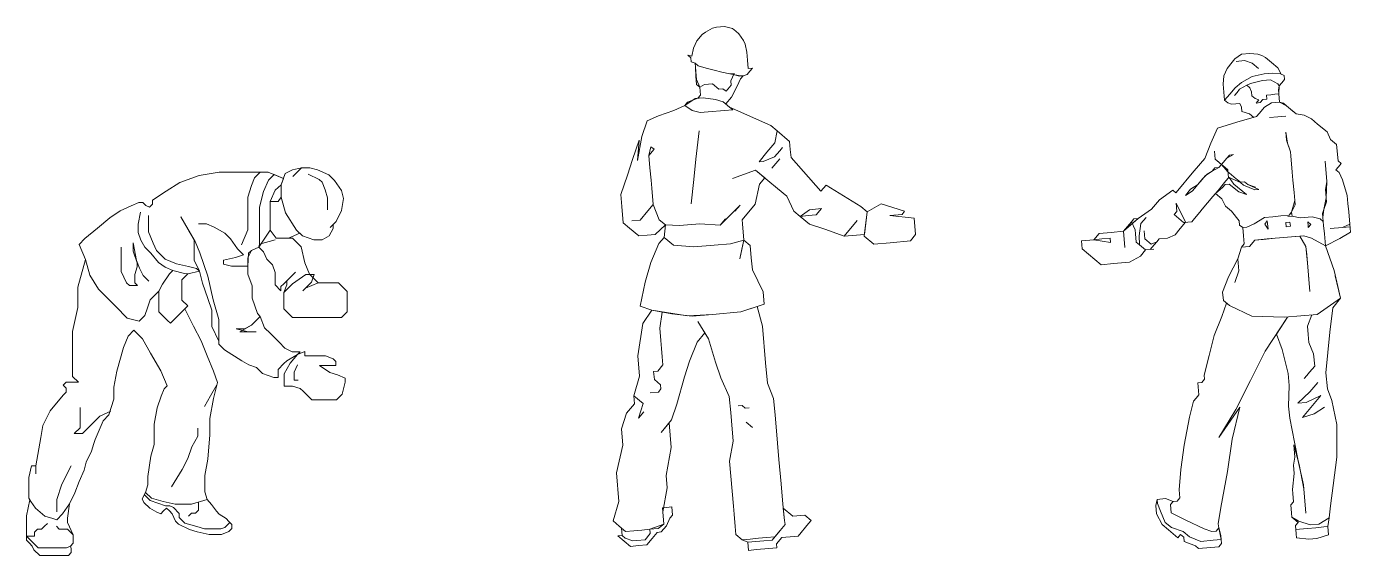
# Model space of a CAD drawing. Header units: millimetres. Extents: x -4334 to 3170, y -6252 to 3630.
# Drawn here: x -1290 to 3154, y -1834 to -58 of the extents above; entities that cross this region are included whole.
import ezdxf

# ---------------------------------------------------------------- set-up
doc = ezdxf.new("R2010")
doc.units = ezdxf.units.MM
doc.linetypes.add('K5LT_THIN', pattern=[0])
doc.layers.get('0').update_dxf_attribs({"color": 250})

# ---------------------------------------------------------------- blocks, each defined once
blk = doc.blocks.new('U0')
at = {"color": 7, "linetype": 'K5LT_THIN', "lineweight": 18}
for p, q in [((-397.1, -539.4), (-367, -532.6)), ((-396.1, -561.7), (-367, -532.6)), ((-367, -532.6), (-339.6, -532.6)), ((-339.6, -532.6), (-313.1, -539.7)), ((-710.8, -558.5), (-775.3, -581.9)), ((-643.1, -547), (-710.8, -558.5)), ((-574.5, -547), (-643.1, -547)), ((-505.9, -547), (-574.5, -547)), ((-525.3, -566.4), (-535.3, -592)), ((-505.9, -547), (-525.3, -566.4)), ((-478.5, -547), (-505.9, -547)), ((-478.3, -574.7), (-495.2, -612.2)), ((-427.9, -568.4), (-478.5, -547)), ((-458.9, -555.3), (-478.3, -574.7)), ((-427.9, -568.4), (-458.9, -555.3)), ((-435.9, -590.1), (-421.7, -551.5)), ((-435.9, -590.1), (-427.9, -568.4)), ((-421.7, -551.5), (-397.1, -539.4)), ((-345, -554.6), (-307.7, -571.9)), ((-313.1, -539.7), (-275.3, -556.1)), ((-307.7, -571.9), (-298, -581.6)), ((-275.3, -556.1), (-255.9, -575.5)), ((-255.9, -575.5), (-232.4, -609.3)), ((-821.6, -611.4), (-867.5, -641.4)), ((-775.3, -581.9), (-821.6, -611.4)), ((-535.3, -592), (-547, -631.5)), ((-495.2, -612.2), (-508.7, -665.4)), ((-472.8, -645.9), (-456.1, -608.3)), ((-456.1, -608.3), (-435.9, -590.1)), ((-435.9, -631.3), (-435.9, -590.1)), ((-298, -581.6), (-287.5, -607)), ((-287.5, -607), (-279.4, -633.2)), ((-232.4, -609.3), (-226.1, -636)), ((-938.4, -660.8), (-976.2, -677)), ((-913.2, -649.8), (-938.4, -660.8)), ((-899.5, -649.8), (-913.2, -649.8)), ((-889.8, -659.5), (-899.5, -649.8)), ((-877.2, -664.9), (-889.8, -659.5)), ((-867.5, -655.1), (-877.2, -664.9)), ((-867.5, -641.4), (-867.5, -655.1)), ((-547, -631.5), (-547, -686.4)), ((-508.7, -665.4), (-508.7, -706.6)), ((-472.8, -700.8), (-472.8, -645.9)), ((-472.8, -700.8), (-472.8, -645.9)), ((-472.8, -645.9), (-445.4, -645.9)), ((-445.4, -645.9), (-435.9, -631.3)), ((-420.6, -684), (-435.9, -631.3)), ((-279.4, -633.2), (-279.4, -646.9)), ((-279.4, -646.9), (-279.4, -674.4)), ((-226.1, -636), (-232.4, -676.7)), ((-1010.1, -700.4), (-1052.5, -735.2)), ((-976.2, -677), (-1010.1, -700.4)), ((-908.1, -682), (-915.5, -722.5)), ((-880.6, -720.2), (-880.6, -692.8)), ((-744.8, -744.5), (-772.3, -697)), ((-772.3, -697), (-727.4, -774.4)), ((-547, -686.4), (-547, -741.2)), ((-508.7, -706.6), (-508.7, -747.8)), ((-472.8, -742), (-472.8, -700.8)), ((-472.8, -742), (-472.8, -700.8)), ((-383.5, -741.7), (-420.6, -684)), ((-232.4, -676.7), (-251.1, -713.4)), ((-1052.5, -735.2), (-1094.4, -770.7)), ((-915.5, -722.5), (-915.5, -749.9)), ((-915.5, -749.9), (-906.2, -775.7)), ((-880.6, -747.6), (-880.6, -720.2)), ((-865.3, -785.8), (-880.6, -747.6)), ((-724.1, -780.1), (-744.8, -744.5)), ((-713.2, -721.3), (-685.7, -721.3)), ((-685.7, -721.3), (-660.4, -731.9)), ((-660.4, -731.9), (-624.5, -752.1)), ((-624.5, -752.1), (-605.1, -771.5)), ((-547, -741.2), (-568.6, -791.7)), ((-510, -799.7), (-472.8, -742)), ((-510, -799.7), (-472.8, -742)), ((-508.7, -747.8), (-508.7, -788.9)), ((-452, -768.7), (-472.8, -742)), ((-373.2, -752), (-410.9, -768.7)), ((-364.1, -761.1), (-383.5, -741.7)), ((-260.8, -736.8), (-274, -760.8)), ((-251.1, -713.4), (-270.5, -732.8)), ((-270.5, -732.8), (-260.8, -723.1)), ((-260.8, -723.1), (-260.8, -736.8)), ((-1094.4, -770.7), (-1113.8, -790.1)), ((-1113.8, -790.1), (-1092.6, -840.8)), ((-972, -799.2), (-972, -840.4)), ((-932.6, -812.5), (-932.6, -785.1)), ((-932.6, -785.1), (-921.4, -844.1)), ((-906.2, -775.7), (-892.6, -799.6)), ((-892.6, -799.6), (-873.2, -819)), ((-853.7, -810.7), (-865.3, -785.8)), ((-727.4, -774.4), (-727.4, -801.9)), ((-708.3, -818.1), (-724.1, -780.1)), ((-605.1, -771.5), (-581.8, -805.4)), ((-535.3, -810.2), (-510, -799.7)), ((-510, -799.7), (-535.3, -810.2)), ((-508.7, -788.9), (-510, -799.7)), ((-495.2, -814.5), (-510, -799.7)), ((-508.7, -788.9), (-455.7, -774.8)), ((-410.9, -768.7), (-452, -768.7)), ((-452, -768.7), (-397.1, -768.7)), ((-397.1, -768.7), (-368, -797.8)), ((-368, -797.8), (-355.9, -851.3)), ((-325.2, -774.6), (-364.1, -761.1)), ((-297.8, -774.6), (-325.2, -774.6)), ((-274, -760.8), (-297.8, -774.6)), ((-1092.6, -840.8), (-1118.3, -933.3)), ((-1092.6, -840.8), (-1077.2, -893.4)), ((-972, -840.4), (-972, -881.5)), ((-918.9, -851.3), (-932.6, -812.5)), ((-921.4, -844.1), (-911.2, -869.5)), ((-873.2, -819), (-847.2, -850.9)), ((-824.6, -839.8), (-853.7, -810.7)), ((-786.4, -855), (-824.6, -839.8)), ((-727.4, -801.9), (-727.4, -843)), ((-727.4, -843), (-709.8, -880.3)), ((-682, -896.1), (-708.3, -818.1)), ((-588.3, -833.8), (-628.5, -842.7)), ((-628.5, -842.7), (-628.5, -856.4)), ((-562.4, -824.8), (-588.3, -833.8)), ((-581.8, -805.4), (-572.1, -815.1)), ((-572.1, -815.1), (-562.4, -824.8)), ((-546.9, -835.1), (-535.3, -810.2)), ((-545, -819.9), (-546.9, -862.5)), ((-546.9, -862.5), (-546.9, -835.1)), ((-535.3, -810.2), (-545, -819.9)), ((-483.6, -839.4), (-495.2, -814.5)), ((-464.2, -858.8), (-483.6, -839.4)), ((-972, -881.5), (-954.4, -918.7)), ((-926.9, -891.3), (-918.9, -865)), ((-918.9, -865), (-918.9, -851.3)), ((-911.2, -869.5), (-898.6, -893.9)), ((-847.2, -850.9), (-824.3, -866)), ((-833.2, -923.3), (-810.5, -888.9)), ((-824.3, -866), (-799.6, -877.9)), ((-810.5, -888.9), (-799.6, -877.9)), ((-799.6, -877.9), (-759.7, -888.1)), ((-746.2, -864.1), (-786.4, -855)), ((-759.7, -888.1), (-749.2, -889.2)), ((-749.2, -889.2), (-709.8, -880.3)), ((-749.2, -889.2), (-709.8, -880.3)), ((-719.5, -870.6), (-746.2, -864.1)), ((-709.8, -880.3), (-719.5, -870.6)), ((-709.8, -880.3), (-699.4, -920.1)), ((-628.5, -856.4), (-601.7, -862.5)), ((-601.7, -862.5), (-574.3, -862.5)), ((-574.3, -862.5), (-546.9, -862.5)), ((-546.9, -862.5), (-546.9, -890)), ((-455.5, -884.8), (-464.2, -858.8)), ((-455.5, -912.3), (-455.5, -884.8)), ((-387.6, -883.2), (-426.4, -922)), ((-397.3, -892.9), (-387.6, -883.2)), ((-355.9, -851.3), (-340.2, -889.4)), ((-1118.3, -933.3), (-1118.3, -1001.9)), ((-1077.2, -893.4), (-1048.8, -940.4)), ((-954.4, -918.7), (-944.6, -928.4)), ((-944.6, -928.4), (-917.2, -928.4)), ((-926.9, -918.7), (-926.9, -891.3)), ((-917.2, -928.4), (-926.9, -918.7)), ((-898.6, -893.9), (-879.2, -913.3)), ((-846.2, -947.4), (-833.2, -923.3)), ((-768.6, -908.6), (-749.2, -889.2)), ((-768.6, -922.3), (-768.6, -908.6)), ((-768.6, -949.8), (-768.6, -922.3)), ((-699.4, -920.1), (-681.8, -972.1)), ((-663.2, -976.3), (-682, -896.1)), ((-546.9, -890), (-533.3, -928.9)), ((-533.3, -928.9), (-533.3, -956.3)), ((-455.5, -926), (-455.5, -912.3)), ((-436.1, -945.4), (-455.5, -926)), ((-426.4, -922), (-436.1, -931.7)), ((-436.1, -931.7), (-436.1, -945.4)), ((-426.6, -951.6), (-397.5, -922.5)), ((-426.6, -951.6), (-416.7, -926)), ((-416.7, -912.3), (-397.3, -892.9)), ((-416.7, -926), (-416.7, -912.3)), ((-397.5, -922.5), (-352.3, -891.4)), ((-334, -917.2), (-353.4, -936.6)), ((-353.4, -936.6), (-311.1, -918.5)), ((-352.3, -891.4), (-324.8, -891.4)), ((-340.2, -889.4), (-311.1, -918.5)), ((-324.8, -891.4), (-334, -917.2)), ((-311.1, -918.5), (-270, -918.5)), ((-270, -918.5), (-242.5, -918.5)), ((-242.5, -918.5), (-213.4, -947.6)), ((-1048.8, -940.4), (-990.6, -998.6)), ((-883.9, -1002.6), (-875.3, -976.5)), ((-875.3, -976.5), (-846.2, -947.4)), ((-846.2, -947.4), (-846.2, -974.9)), ((-846.2, -974.9), (-846.2, -1016)), ((-768.6, -977.2), (-768.6, -949.8)), ((-749.2, -996.6), (-768.6, -977.2)), ((-681.8, -972.1), (-668.7, -1011.1)), ((-644.8, -1042.4), (-663.2, -976.3)), ((-533.3, -956.3), (-533.3, -970)), ((-533.3, -970), (-515.2, -1021.8)), ((-426.6, -979), (-426.6, -951.6)), ((-426.6, -972), (-426.6, -951.6)), ((-353.4, -936.6), (-363.1, -946.3)), ((-213.4, -947.6), (-213.4, -975)), ((-213.4, -975), (-213.4, -1016.2)), ((-1118.3, -1001.9), (-1135.6, -1082.4)), ((-990.6, -998.6), (-951.8, -1037.5)), ((-892.6, -1028.6), (-883.9, -1002.6)), ((-846.2, -1016), (-817.1, -1045.1)), ((-788, -1035.4), (-768.6, -1016)), ((-768.6, -1016), (-758.9, -1006.3)), ((-758.9, -1006.3), (-749.2, -996.6)), ((-729.5, -1064.6), (-758.9, -1006.3)), ((-668.7, -1011.1), (-668.7, -1052.3)), ((-515.2, -1021.8), (-505.5, -1031.5)), ((-426.6, -1006.5), (-426.6, -979)), ((-416.9, -1016.2), (-426.6, -1006.5)), ((-397.5, -1035.6), (-416.9, -1016.2)), ((-213.4, -1016.2), (-232.8, -1035.6)), ((-951.8, -1037.5), (-912, -1048)), ((-912, -1048), (-892.6, -1028.6)), ((-817.1, -1045.1), (-807.4, -1054.8)), ((-807.4, -1054.8), (-788, -1035.4)), ((-704.2, -1113.4), (-729.5, -1064.6)), ((-668.7, -1052.3), (-668.7, -1066)), ((-668.7, -1066), (-644.8, -1114.5)), ((-644.8, -1124.7), (-644.8, -1042.4)), ((-574, -1083.8), (-534.6, -1060.6)), ((-534.6, -1060.6), (-558.9, -1073.3)), ((-534.6, -1060.6), (-505.5, -1031.5)), ((-524.9, -1050.9), (-534.6, -1060.6)), ((-505.5, -1031.5), (-524.9, -1050.9)), ((-505.5, -1031.5), (-491.2, -1070.1)), ((-370, -1035.6), (-397.5, -1035.6)), ((-328.9, -1035.6), (-370, -1035.6)), ((-274, -1035.6), (-328.9, -1035.6)), ((-232.8, -1035.6), (-274, -1035.6)), ((-1135.6, -1082.4), (-1135.6, -1151.1)), ((-964.6, -1135.7), (-949.4, -1097.5)), ((-949.4, -1097.5), (-930, -1078.1)), ((-930, -1078.1), (-900.8, -1107.2)), ((-900.8, -1107.2), (-874.1, -1155.1)), ((-558.9, -1073.3), (-586.4, -1073.3)), ((-586.4, -1073.3), (-546.6, -1083.8)), ((-519.1, -1083.8), (-574, -1083.8)), ((-546.6, -1083.8), (-519.1, -1083.8)), ((-491.2, -1070.1), (-471.7, -1089.5)), ((-471.7, -1089.5), (-442.6, -1118.6)), ((-1135.6, -1151.1), (-1135.6, -1219.7)), ((-986.5, -1215.1), (-964.6, -1135.7)), ((-874.1, -1155.1), (-839.9, -1214.6)), ((-683.6, -1164.3), (-704.2, -1113.4)), ((-625.4, -1144.1), (-644.8, -1124.7)), ((-567.3, -1180.6), (-625.4, -1144.1)), ((-442.6, -1118.6), (-423.2, -1138)), ((-423.2, -1138), (-398.7, -1150.3)), ((-398.7, -1150.3), (-385, -1150.3)), ((-385, -1150.3), (-371.3, -1150.3)), ((-381, -1160), (-355.5, -1149.8)), ((-371.3, -1150.3), (-381, -1160)), ((-355.5, -1149.8), (-355.5, -1163.6)), ((-662.7, -1215), (-683.6, -1164.3)), ((-543.7, -1194.6), (-567.3, -1180.6)), ((-517.8, -1203.6), (-543.7, -1194.6)), ((-426.5, -1190), (-445.9, -1209.4)), ((-416.8, -1180.3), (-426.5, -1190)), ((-425, -1225), (-404.9, -1189.1)), ((-381, -1160), (-416.8, -1180.3)), ((-404.9, -1189.1), (-381, -1160)), ((-381, -1193.8), (-392.3, -1218.8)), ((-355.5, -1163.6), (-328.1, -1163.6)), ((-328.1, -1163.6), (-314.3, -1163.6)), ((-314.3, -1163.6), (-286.9, -1163.6)), ((-292.8, -1197), (-306.5, -1197)), ((-306.5, -1197), (-272.1, -1219.6)), ((-265.4, -1197), (-292.8, -1197)), ((-286.9, -1163.6), (-261.4, -1173.6)), ((-251.7, -1197), (-265.4, -1197)), ((-261.4, -1173.6), (-251.7, -1183.3)), ((-251.7, -1183.3), (-251.7, -1197)), ((-1135.6, -1219.7), (-1135.6, -1233.4)), ((-1135.6, -1233.4), (-1116.2, -1252.8)), ((-997.5, -1268.8), (-986.5, -1215.1)), ((-839.9, -1214.6), (-818.3, -1265)), ((-649.1, -1253.8), (-662.7, -1215)), ((-498.4, -1223), (-517.8, -1203.6)), ((-459.6, -1236.9), (-498.4, -1223)), ((-445.9, -1236.9), (-459.6, -1236.9)), ((-445.9, -1209.4), (-445.9, -1223.1)), ((-445.9, -1223.1), (-445.9, -1236.9)), ((-425, -1252.4), (-425, -1225)), ((-392.3, -1218.8), (-392.3, -1232.5)), ((-392.3, -1232.5), (-392.3, -1246.3)), ((-272.1, -1219.6), (-245.8, -1227.3)), ((-245.8, -1227.3), (-220.9, -1238.9)), ((-220.9, -1238.9), (-220.9, -1252.6)), ((-1157.3, -1252.8), (-1167, -1262.5)), ((-1167, -1262.5), (-1157.3, -1272.2)), ((-1157.3, -1285.9), (-1167, -1295.6)), ((-1143.6, -1252.8), (-1157.3, -1252.8)), ((-1157.3, -1272.2), (-1157.3, -1285.9)), ((-1116.2, -1252.8), (-1143.6, -1252.8)), ((-997.5, -1310), (-997.5, -1268.8)), ((-828, -1274.7), (-838.7, -1300)), ((-818.3, -1265), (-828, -1274.7)), ((-672.1, -1298.6), (-651.1, -1261.9)), ((-662.6, -1307), (-649.1, -1253.8)), ((-425, -1266.2), (-425, -1252.4)), ((-397.6, -1266.2), (-425, -1266.2)), ((-371.1, -1273.2), (-397.6, -1266.2)), ((-392.3, -1246.3), (-378.6, -1246.3)), ((-361.4, -1283), (-371.1, -1273.2)), ((-332.3, -1312.1), (-361.4, -1283)), ((-220.9, -1252.6), (-230.5, -1292.7)), ((-1167, -1295.6), (-1210.4, -1348.7)), ((-1013.6, -1362.5), (-997.5, -1310)), ((-838.7, -1300), (-851.9, -1338.9)), ((-693, -1334.1), (-672.1, -1298.6)), ((-674.8, -1374.6), (-662.6, -1307)), ((-318.6, -1312.1), (-332.3, -1312.1)), ((-277.4, -1312.1), (-318.6, -1312.1)), ((-249.9, -1312.1), (-277.4, -1312.1)), ((-240.2, -1302.4), (-249.9, -1312.1)), ((-230.5, -1292.7), (-240.2, -1302.4)), ((-1210.4, -1348.7), (-1235, -1397.8)), ((-1110.4, -1378.1), (-1110.4, -1337)), ((-1044.2, -1366.8), (-1073.3, -1395.9)), ((-1006.8, -1349.4), (-1044.2, -1366.8)), ((-1033, -1381.9), (-1013.6, -1362.5)), ((-851.9, -1338.9), (-861.5, -1393)), ((-674.8, -1429.4), (-674.8, -1374.6)), ((-1235, -1397.8), (-1242.7, -1438.3)), ((-1129.8, -1425), (-1110.4, -1405.6)), ((-1110.4, -1405.6), (-1110.4, -1378.1)), ((-1073.3, -1395.9), (-1102.4, -1425)), ((-1059.3, -1445.3), (-1033, -1381.9)), ((-861.5, -1393), (-861.5, -1461.6)), ((-714.8, -1434.2), (-714.8, -1406.8)), ((-1242.7, -1438.3), (-1259.4, -1532.8)), ((-1102.4, -1425), (-1129.8, -1425)), ((-1072.2, -1484.3), (-1064.4, -1458)), ((-1064.4, -1458), (-1059.3, -1445.3)), ((-861.5, -1461.6), (-872.7, -1501.2)), ((-735.7, -1469.6), (-714.8, -1434.2)), ((-681.8, -1511.5), (-674.8, -1429.4)), ((-1090, -1521.4), (-1072.2, -1484.3)), ((-872.7, -1501.2), (-882.5, -1569.1)), ((-767.3, -1545.4), (-748.7, -1508.7)), ((-748.7, -1508.7), (-735.7, -1469.6)), ((-1273.1, -1532.8), (-1282.7, -1572.9)), ((-1259.4, -1532.8), (-1273.1, -1532.8)), ((-1259.4, -1532.8), (-1259.4, -1560.3)), ((-1259.4, -1560.3), (-1259.4, -1532.8)), ((-1140, -1533.7), (-1172, -1594.4)), ((-1113, -1585.7), (-1096.4, -1548.1)), ((-1096.4, -1548.1), (-1090, -1521.4)), ((-803, -1604), (-767.3, -1545.4)), ((-691.6, -1565.5), (-681.8, -1511.5)), ((-1282.7, -1572.9), (-1282.7, -1600.3)), ((-1172, -1594.4), (-1187.9, -1646.9)), ((-1127.8, -1624.2), (-1113, -1585.7)), ((-882.5, -1596.6), (-890.4, -1622.8)), ((-882.5, -1569.1), (-882.5, -1596.6)), ((-691.6, -1606.6), (-691.6, -1565.5)), ((-1282.7, -1600.3), (-1282.7, -1641.5)), ((-1282.7, -1641.5), (-1275.9, -1653.4)), ((-1145.6, -1661.3), (-1127.8, -1624.2)), ((-902.3, -1644.3), (-890.4, -1622.8)), ((-890.4, -1622.8), (-902.3, -1644.3)), ((-902.3, -1644.3), (-895.9, -1656.5)), ((-894.5, -1630.2), (-875.1, -1649.6)), ((-890.4, -1622.8), (-871, -1642.2)), ((-871, -1642.2), (-831.3, -1653.1)), ((-691.6, -1620.4), (-691.6, -1606.6)), ((-683.4, -1646.5), (-691.6, -1620.4)), ((-1279.5, -1647), (-1290.3, -1700.8)), ((-1275.9, -1653.4), (-1260.3, -1676)), ((-1260.3, -1676), (-1228.3, -1701.8)), ((-1187.9, -1646.9), (-1187.9, -1674.3)), ((-1187.9, -1674.3), (-1187.9, -1688.1)), ((-1169.6, -1694.7), (-1145.6, -1661.3)), ((-1153.1, -1709.5), (-1145.6, -1661.3)), ((-895.9, -1656.5), (-876.5, -1675.9)), ((-876.5, -1675.9), (-852.5, -1689.2)), ((-875.1, -1649.6), (-849.2, -1658.8)), ((-849.2, -1658.8), (-823.2, -1667.4)), ((-839.8, -1694.4), (-830.1, -1684.7)), ((-831.3, -1653.1), (-791, -1661.6)), ((-830.1, -1684.7), (-820.4, -1675)), ((-823.2, -1667.4), (-809.4, -1667.4)), ((-820.4, -1675), (-810.7, -1684.7)), ((-810.7, -1684.7), (-801, -1694.4)), ((-809.4, -1667.4), (-797.1, -1673.4)), ((-797.1, -1673.4), (-777.7, -1692.8)), ((-791, -1661.6), (-736.2, -1661.6)), ((-736.2, -1661.6), (-683.4, -1646.5)), ((-713.4, -1682.6), (-723.1, -1692.3)), ((-713.4, -1655.1), (-713.4, -1668.8)), ((-713.4, -1668.8), (-713.4, -1682.6)), ((-668.9, -1663.1), (-683.4, -1646.5)), ((-652.8, -1685.4), (-668.9, -1663.1)), ((-643.1, -1695.1), (-652.8, -1685.4)), ((-1290.3, -1700.8), (-1290.3, -1742)), ((-1229.8, -1736.3), (-1220.1, -1726.6)), ((-1228.3, -1701.8), (-1202.2, -1710.5)), ((-1202.2, -1710.5), (-1189, -1714.1)), ((-1189, -1714.1), (-1169.6, -1694.7)), ((-1153.1, -1723.2), (-1153.1, -1709.5)), ((-1133.2, -1765.5), (-1153.1, -1723.2)), ((-852.5, -1689.2), (-839.8, -1694.4)), ((-801, -1694.4), (-790.2, -1719.6)), ((-790.2, -1719.6), (-780.5, -1729.3)), ((-780.5, -1729.3), (-743.5, -1747.4)), ((-777.7, -1692.8), (-777.7, -1706.5)), ((-777.7, -1706.5), (-758.3, -1725.9)), ((-758.3, -1725.9), (-718.6, -1736.9)), ((-736.8, -1692.3), (-746.5, -1702)), ((-723.1, -1692.3), (-736.8, -1692.3)), ((-620.4, -1710.5), (-643.1, -1695.1)), ((-624.4, -1740.3), (-614.7, -1730.6)), ((-610.7, -1720.2), (-620.4, -1710.5)), ((-614.7, -1730.6), (-607.5, -1723.4)), ((-601, -1729.9), (-610.7, -1720.2)), ((-601, -1743.7), (-601, -1729.9)), ((-1290.3, -1742), (-1290.3, -1769.5)), ((-1290.3, -1769.5), (-1270.9, -1788.9)), ((-1290.3, -1769.5), (-1290.3, -1783.2)), ((-1290.3, -1769.5), (-1276.6, -1769.5)), ((-1276.6, -1769.5), (-1262.9, -1769.5)), ((-1262.9, -1755.7), (-1253.2, -1746)), ((-1262.9, -1769.5), (-1262.9, -1755.7)), ((-1253.2, -1746), (-1239.5, -1746)), ((-1239.5, -1746), (-1229.8, -1736.3)), ((-1180.1, -1746.1), (-1189.8, -1736.4)), ((-1152.6, -1746.1), (-1180.1, -1746.1)), ((-1142.9, -1755.8), (-1152.6, -1746.1)), ((-1133.2, -1765.5), (-1142.9, -1755.8)), ((-1133.2, -1793), (-1133.2, -1765.5)), ((-743.5, -1747.4), (-717.1, -1754.8)), ((-718.6, -1736.9), (-692.3, -1744.7)), ((-717.1, -1754.8), (-677, -1764.3)), ((-692.3, -1744.7), (-664.9, -1744.7)), ((-677, -1764.3), (-635.9, -1764.3)), ((-664.9, -1744.7), (-651.2, -1744.7)), ((-651.2, -1744.7), (-637.4, -1744.7)), ((-637.4, -1744.7), (-624.4, -1740.3)), ((-635.9, -1764.3), (-610.7, -1753.4)), ((-610.7, -1753.4), (-601, -1743.7)), ((-1290.3, -1783.2), (-1280.6, -1792.9)), ((-1280.6, -1792.9), (-1270.9, -1802.6)), ((-1270.9, -1788.9), (-1251.5, -1808.3)), ((-1270.9, -1802.6), (-1265.1, -1815)), ((-1265.1, -1815), (-1245.7, -1834.4)), ((-1251.5, -1808.3), (-1224.1, -1808.3)), ((-1224.1, -1808.3), (-1182.9, -1808.3)), ((-1182.9, -1808.3), (-1155.5, -1808.3)), ((-1155.5, -1808.3), (-1142.9, -1802.7)), ((-1142.9, -1802.7), (-1133.2, -1793)), ((-1140, -1811), (-1142.9, -1802.7)), ((-1140, -1824.7), (-1140, -1811)), ((-1245.7, -1834.4), (-1218.3, -1834.4)), ((-1218.3, -1834.4), (-1177.1, -1834.4)), ((-1177.1, -1834.4), (-1149.7, -1834.4)), ((-1149.7, -1834.4), (-1140, -1824.7))]:
    blk.add_line(p, q, dxfattribs=at)
blk = doc.blocks.new('U7')
at = {"color": 7, "linetype": 'K5LT_THIN', "lineweight": 18}
for p, q in [((959.7, -106.3), (977.3, -85.3)), ((977.3, -85.3), (988.8, -77.9)), ((988.8, -77.9), (1012.6, -64.1)), ((1012.6, -64.1), (1025.9, -60.8)), ((1025.9, -60.8), (1053.2, -58.4)), ((1053.2, -58.4), (1079.9, -65)), ((1079.9, -65), (1090.4, -73.8)), ((1090.4, -73.8), (1100.9, -82.6)), ((1100.9, -82.6), (1116.7, -105.1)), ((942.8, -158.2), (948.5, -131.4)), ((948.5, -131.4), (959.7, -106.3)), ((1116.7, -105.1), (1121.7, -117.8)), ((1121.7, -117.8), (1127.9, -144.6)), ((940.1, -163.2), (929.6, -154.4)), ((929.6, -154.4), (942.8, -158.2)), ((941.3, -176.9), (940.1, -163.2)), ((954.2, -181.7), (941.3, -176.9)), ((1127.9, -144.6), (1130.3, -171.9)), ((1130.3, -171.9), (1132.7, -199.3)), ((955.4, -195.4), (954.2, -181.7)), ((954.2, -181.7), (964.7, -190.5)), ((955.4, -195.4), (954.2, -181.7)), ((956.6, -209), (955.4, -195.4)), ((956.7, -225.5), (955.4, -195.4)), ((959, -236.4), (956.6, -209)), ((964.7, -190.5), (991.1, -198.1)), ((991.1, -198.1), (1017.6, -205.1)), ((1017.6, -205.1), (1044.2, -211.8)), ((1044.2, -211.8), (1071.1, -217.2)), ((1071.1, -217.2), (1084.8, -216)), ((1083.4, -219.2), (1071.1, -217.2)), ((1071.1, -217.2), (1105.7, -224.5)), ((1084.8, -216), (1074.3, -241.3)), ((1102.2, -224.8), (1083.4, -219.2)), ((1128.8, -219.1), (1115.8, -223.6)), ((1137.6, -208.6), (1128.8, -219.1)), ((1132.7, -199.3), (1146.4, -198)), ((1146.4, -198), (1137.6, -208.6)), ((959.1, -252.9), (956.7, -225.5)), ((969.6, -261.7), (959, -236.4)), ((969.6, -261.7), (959.1, -252.9)), ((985.3, -253.2), (969.6, -261.7)), ((972.1, -289), (969.6, -261.7)), ((1012.6, -250.8), (985.3, -253.2)), ((1033.7, -268.4), (1012.6, -250.8)), ((1075.5, -255), (1057.9, -276)), ((1074.3, -241.3), (1075.5, -255)), ((1095, -258.8), (1076.2, -295.4)), ((1107, -234.1), (1095, -258.8)), ((1115.8, -223.6), (1102.2, -224.8)), ((1105.7, -224.5), (1115.8, -223.6)), ((1115.8, -223.6), (1107, -234.1)), ((920.1, -323.4), (954.2, -300.3)), ((928.9, -312.8), (963.2, -299.5)), ((954.2, -300.3), (981.6, -297.9)), ((963.2, -299.5), (972.1, -289)), ((981.6, -297.9), (1022.3, -303.5)), ((1022.3, -303.5), (1048.6, -311.5)), ((1047.4, -267.2), (1033.7, -268.4)), ((1057.9, -276), (1047.4, -267.2)), ((1076.2, -295.4), (1056.9, -318.4)), ((831, -358.9), (882.6, -340.4)), ((882.6, -340.4), (920.1, -323.4)), ((920.1, -323.4), (928.9, -312.8)), ((944.2, -340.8), (920.1, -323.4)), ((970.8, -347.6), (944.2, -340.8)), ((998.2, -345.1), (970.8, -347.6)), ((1052.8, -340.3), (998.2, -345.1)), ((1048.6, -311.5), (1069.6, -329.1)), ((1080.2, -337.9), (1052.8, -340.3)), ((1069.6, -329.1), (1208, -391.2)), ((1069.6, -329.1), (1080.2, -337.9)), ((775.5, -427.6), (793.4, -375.7)), ((793.4, -375.7), (831, -358.9)), ((1208, -391.2), (1229.1, -408.8)), ((744.1, -505.1), (766.5, -440.3)), ((761.2, -508.7), (775.5, -427.6)), ((766.5, -440.3), (761.2, -508.7)), ((967.7, -408.2), (956.7, -503.6)), ((1229.1, -408.8), (1221.5, -449.3)), ((1229.1, -408.8), (1271.2, -444.1)), ((1271.2, -444.1), (1273.6, -471.4)), ((806, -462), (798.9, -491.9)), ((798.9, -491.9), (816.5, -470.8)), ((816.5, -470.8), (806, -462)), ((1195.1, -480.9), (1168.7, -512.4)), ((1221.5, -449.3), (1195.1, -480.9)), ((1220.8, -496.5), (1238.4, -475.5)), ((1238.4, -475.5), (1247.2, -465)), ((1273.6, -471.4), (1276, -498.7)), ((727.7, -557.5), (744.1, -505.1)), ((802.5, -532.9), (798.9, -491.9)), ((806.2, -573.9), (802.5, -532.9)), ((956.7, -503.6), (949.5, -571.9)), ((1168.7, -512.4), (1182.3, -511.2)), ((1182.3, -511.2), (1220.8, -496.5)), ((1211.6, -533.9), (1238, -502.3)), ((1276, -498.7), (1376, -611.8)), ((704.3, -622), (727.7, -557.5)), ((808.6, -601.2), (806.2, -573.9)), ((949.5, -571.9), (941, -653.7)), ((1156.5, -540.5), (1079.3, -569)), ((1079.3, -569), (1156.5, -540.5)), ((1198.6, -575.7), (1156.5, -540.5)), ((1156.5, -540.5), (1188.1, -566.9)), ((1188.1, -566.9), (1170.5, -588)), ((1230.2, -602.2), (1198.6, -575.7)), ((706.7, -649.4), (704.3, -622)), ((813.4, -655.9), (808.6, -601.2)), ((808.6, -601.2), (813.4, -655.9)), ((1170.5, -588), (1155.9, -655)), ((1261.7, -628.6), (1230.2, -602.2)), ((1376, -611.8), (1393.6, -590.8)), ((1393.6, -590.8), (1510.2, -663.1)), ((707.9, -663), (706.7, -649.4)), ((712.8, -717.7), (707.9, -663)), ((813.4, -655.9), (795.8, -676.9)), ((833.4, -707), (813.4, -655.9)), ((1105.6, -657.9), (1038, -725.4)), ((1088, -678.9), (1105.6, -657.9)), ((1155.9, -655), (1111.9, -707.6)), ((1285.2, -678.2), (1261.7, -628.6)), ((1510.2, -663.1), (1531.2, -680.7)), ((1531.2, -680.7), (1579.1, -653.7)), ((1579.1, -653.7), (1657.5, -678.6)), ((769.4, -708.5), (742, -710.9)), ((795.8, -676.9), (769.4, -708.5)), ((854.5, -724.6), (833.4, -707)), ((1038, -725.4), (1055.6, -704.4)), ((1111.9, -707.6), (1113.1, -721.3)), ((1306.3, -695.8), (1285.2, -678.2)), ((1337.6, -673.6), (1306.3, -695.8)), ((1306.3, -695.8), (1333.6, -693.4)), ((1337.8, -722.2), (1306.3, -695.8)), ((1333.6, -693.4), (1361, -691)), ((1378.6, -669.9), (1337.6, -673.6)), ((1361, -691), (1378.6, -669.9)), ((1454.4, -762.8), (1498.5, -710.2)), ((1498.5, -710.2), (1454.4, -762.8)), ((1522.1, -762.6), (1531.2, -680.7)), ((1531.2, -680.7), (1522.8, -756.8)), ((1648.7, -689.2), (1607.7, -692.8)), ((1607.7, -692.8), (1689.5, -702.4)), ((1657.5, -678.6), (1648.7, -689.2)), ((1689.5, -702.4), (1694.3, -757.1)), ((733.8, -735.3), (712.8, -717.7)), ((765.4, -761.7), (733.8, -735.3)), ((854.5, -724.6), (820, -756.9)), ((850.1, -766.3), (854.5, -724.6)), ((901.2, -727), (854.5, -724.6)), ((969.5, -721), (901.2, -727)), ((969.5, -721), (1038, -725.4)), ((1038, -725.4), (969.5, -721)), ((1113.1, -721.3), (1117.9, -776)), ((1390.1, -738.9), (1337.8, -722.2)), ((1454.4, -762.8), (1390.1, -738.9)), ((792.7, -759.3), (765.4, -761.7)), ((820, -756.9), (792.7, -759.3)), ((805.7, -850.5), (832.5, -787.4)), ((832.5, -787.4), (850.1, -766.3)), ((850.1, -766.3), (881.6, -792.8)), ((881.6, -792.8), (850.1, -766.3)), ((881.6, -792.8), (950, -798.5)), ((950, -798.5), (881.6, -792.8)), ((950, -798.5), (1018.3, -792.4)), ((1018.3, -792.4), (950, -798.5)), ((1018.3, -792.4), (1073, -787.6)), ((1073, -787.6), (1117.9, -776)), ((1103.9, -838), (1117.9, -776)), ((1117.9, -776), (1111.2, -805.8)), ((1111.2, -805.8), (1117.9, -776)), ((1117.9, -776), (1139, -793.6)), ((1139, -793.6), (1142.6, -834.6)), ((1495.4, -759.2), (1454.4, -762.8)), ((1522.8, -756.8), (1495.4, -759.2)), ((1553.7, -789), (1522.1, -762.6)), ((1608.4, -784.2), (1553.7, -789)), ((1676.7, -778.1), (1608.4, -784.2)), ((1694.3, -757.1), (1676.7, -778.1)), ((1111.2, -805.8), (1103.9, -838)), ((1142.6, -834.6), (1146.2, -875.6)), ((786.5, -916.4), (805.7, -850.5)), ((1146.2, -875.6), (1182.5, -949.5)), ((769.7, -997), (786.5, -916.4)), ((1182.5, -949.5), (1186.2, -990.5)), ((808.5, -1010.7), (769.7, -997)), ((769.7, -997), (808.5, -1010.7)), ((808.5, -1010.7), (769.7, -997)), ((778.5, -1055.4), (808.5, -1010.7)), ((876, -1023.1), (808.5, -1010.7)), ((808.5, -1010.7), (928.2, -1029.3)), ((843.8, -1017.2), (835.3, -1071.4)), ((1108.1, -1016.7), (1012.4, -1025.1)), ((1012.4, -1025.1), (1108.1, -1016.7)), ((1186.2, -990.5), (1108.1, -1016.7)), ((1108.1, -1016.7), (1162.9, -998.3)), ((1162.9, -998.3), (1179.9, -1064.8)), ((761.6, -1163.9), (778.5, -1055.4)), ((944.1, -1031.2), (876, -1023.1)), ((928.2, -1029.3), (1012.4, -1025.1)), ((1012.4, -1025.1), (944.1, -1031.2)), ((999.6, -1106.7), (963, -1048.6)), ((963, -1048.6), (986.9, -1086.5)), ((1179.9, -1064.8), (1190.8, -1187.8)), ((835.3, -1071.4), (838.9, -1112.4)), ((986.9, -1086.5), (960.5, -1118.1)), ((1022.9, -1185.6), (999.6, -1106.7)), ((838.9, -1112.4), (841.3, -1139.8)), ((841.3, -1139.8), (843.8, -1167.1)), ((960.5, -1118.1), (935.4, -1181.9)), ((767.6, -1232.2), (761.6, -1163.9)), ((846.2, -1194.4), (828.6, -1215.5)), ((843.8, -1167.1), (846.2, -1194.4)), ((935.4, -1181.9), (918.4, -1234.1)), ((1040.9, -1237.5), (1022.9, -1185.6)), ((1190.8, -1187.8), (1196.8, -1256.1)), ((748.1, -1298), (767.6, -1232.2)), ((828.6, -1215.5), (814.9, -1216.7)), ((814.9, -1216.7), (817.3, -1244)), ((817.3, -1244), (838.3, -1261.6)), ((918.4, -1234.1), (892.4, -1326.6)), ((1068.8, -1300.2), (1040.9, -1237.5)), ((830.7, -1285.8), (803.4, -1288.2)), ((839.6, -1275.3), (830.7, -1285.8)), ((838.3, -1261.6), (839.6, -1275.3)), ((1196.8, -1256.1), (1217.6, -1306.9)), ((724.1, -1356.9), (750.6, -1325.3)), ((750.6, -1325.3), (748.1, -1298)), ((748.1, -1298), (779.7, -1324.4)), ((779.7, -1324.4), (748.1, -1298)), ((764.5, -1372.8), (779.7, -1324.4)), ((892.4, -1326.6), (875.4, -1378.8)), ((1073.6, -1354.8), (1068.8, -1300.2)), ((1098.2, -1331.7), (1111.8, -1330.5)), ((1111.8, -1330.5), (1122.3, -1339.3)), ((1217.6, -1306.9), (1222.4, -1361.6)), ((706.5, -1408.9), (724.1, -1356.9)), ((782.1, -1351.7), (764.5, -1372.8)), ((1076.1, -1382.2), (1073.6, -1354.8)), ((1122.3, -1339.3), (1136, -1338.1)), ((1222.4, -1361.6), (1230.9, -1457.3)), ((711.4, -1463.5), (706.5, -1408.9)), ((875.4, -1378.8), (840.2, -1420.9)), ((840.2, -1420.9), (866.6, -1389.3)), ((866.6, -1389.3), (870.3, -1430.3)), ((1082.1, -1450.5), (1076.1, -1382.2)), ((1125.4, -1387.2), (1146.5, -1404.8)), ((690, -1557.2), (711.4, -1463.5)), ((870.3, -1430.3), (873.9, -1471.3)), ((1069.3, -1517.9), (1082.1, -1450.5)), ((1230.9, -1457.3), (1235.7, -1511.9)), ((873.9, -1471.3), (856.9, -1565.8)), ((1082.6, -1668.2), (1069.3, -1517.9)), ((1235.7, -1511.9), (1243, -1593.9)), ((698.5, -1652.8), (690, -1557.2)), ((856.9, -1565.8), (860.5, -1606.8)), ((1243, -1593.9), (1249, -1662.3)), ((860.5, -1606.8), (846, -1687.9)), ((678.5, -1718.5), (698.5, -1652.8)), ((844.8, -1674.2), (848.5, -1673.9)), ((846, -1687.9), (844.8, -1674.2)), ((846, -1687.9), (849.6, -1728.9)), ((849.6, -1728.9), (846, -1687.9)), ((848.5, -1673.9), (875.8, -1671.5)), ((875.8, -1671.5), (878.2, -1698.8)), ((1085, -1695.6), (1082.6, -1668.2)), ((1249, -1662.3), (1253.9, -1717)), ((1253.9, -1717), (1250.2, -1675.9)), ((1250.2, -1675.9), (1281.8, -1702.4)), ((699.5, -1736.1), (678.5, -1718.5)), ((849.6, -1728.9), (802.6, -1746.5)), ((829.9, -1744), (849.6, -1728.9)), ((869.4, -1709.3), (858.3, -1734.4)), ((878.2, -1698.8), (869.4, -1709.3)), ((1088.6, -1736.6), (1085, -1695.6)), ((1239.1, -1750.8), (1256.7, -1729.8)), ((1256.7, -1729.8), (1239.1, -1750.8)), ((1256.7, -1729.8), (1253.9, -1717)), ((1281.8, -1702.4), (1322.8, -1698.7)), ((1335, -1726.9), (1299.8, -1769)), ((1322.8, -1698.7), (1343.9, -1716.4)), ((1343.9, -1716.4), (1335, -1726.9)), ((695, -1768.3), (708.7, -1767.1)), ((716.1, -1785.9), (695, -1768.3)), ((720.6, -1753.7), (699.5, -1736.1)), ((708.7, -1767.1), (707, -1742.3)), ((708.7, -1767.1), (719.2, -1775.9)), ((719.2, -1775.9), (745.2, -1784.8)), ((747.9, -1751.3), (720.6, -1753.7)), ((775.2, -1748.9), (747.9, -1751.3)), ((802.6, -1746.5), (775.2, -1748.9)), ((786.2, -1781.2), (803.8, -1760.1)), ((809.4, -1777.7), (791.8, -1798.7)), ((802.6, -1746.5), (829.9, -1744)), ((803.8, -1760.1), (802.6, -1746.5)), ((827, -1756.6), (809.4, -1777.7)), ((840.7, -1755.4), (827, -1756.6)), ((858.3, -1734.4), (840.7, -1755.4)), ((1091.1, -1763.9), (1088.6, -1736.6)), ((1112.1, -1781.5), (1091.1, -1763.9)), ((1166.8, -1776.7), (1139.4, -1779.1)), ((1194.1, -1774.3), (1166.8, -1776.7)), ((1221.4, -1771.9), (1194.1, -1774.3)), ((1212.6, -1782.4), (1239.1, -1750.8)), ((1239.1, -1750.8), (1221.4, -1771.9)), ((1245.1, -1773.8), (1227.5, -1794.8)), ((1286.1, -1770.2), (1245.1, -1773.8)), ((1299.8, -1769), (1286.1, -1770.2)), ((737.1, -1803.6), (716.1, -1785.9)), ((764.4, -1801.1), (737.1, -1803.6)), ((745.2, -1784.8), (758.8, -1783.6)), ((758.8, -1783.6), (786.2, -1781.2)), ((791.8, -1798.7), (764.4, -1801.1)), ((1139.4, -1779.1), (1112.1, -1781.5)), ((1130.6, -1789.6), (1112.1, -1781.5)), ((1130.6, -1789.6), (1158, -1787.2)), ((1133, -1817), (1130.6, -1789.6)), ((1160.4, -1814.6), (1133, -1817)), ((1158, -1787.2), (1185.3, -1784.8)), ((1201.4, -1810.9), (1160.4, -1814.6)), ((1185.3, -1784.8), (1212.6, -1782.4)), ((1228.7, -1808.5), (1201.4, -1810.9)), ((1227.5, -1794.8), (1228.7, -1808.5))]:
    blk.add_line(p, q, dxfattribs=at)
blk = doc.blocks.new('U15')
at = {"color": 7, "linetype": 'K5LT_THIN', "lineweight": 18}
for p, q in [((2757.2, -178), (2766, -167.5)), ((2766, -167.5), (2788.4, -151.7)), ((2770.7, -175.5), (2798, -173.1)), ((2788.4, -151.7), (2815.7, -149.2)), ((2798, -173.1), (2824, -182)), ((2815.7, -149.2), (2843, -151.9)), ((2843, -151.9), (2856.3, -155.3)), ((2856.3, -155.3), (2868.3, -162)), ((2868.3, -162), (2889.3, -179.6)), ((2728.4, -224.2), (2739.6, -199.1)), ((2739.6, -199.1), (2757.2, -178)), ((2824, -182), (2845, -199.6)), ((2864.2, -217.9), (2824, -226.7)), ((2891.5, -215.4), (2864.2, -217.9)), ((2889.3, -179.6), (2910.4, -197.2)), ((2918.9, -217.2), (2891.5, -215.4)), ((2910.4, -197.2), (2921.4, -218.4)), ((2931.2, -223.2), (2918.9, -217.2)), ((2921.4, -218.4), (2931.2, -223.2)), ((2726.8, -251.6), (2728.4, -224.2)), ((2728, -265.2), (2726.8, -251.6)), ((2730.4, -292.6), (2728, -265.2)), ((2766.9, -264.1), (2749.2, -285.2)), ((2787.8, -246.4), (2766.9, -264.1)), ((2805.9, -255.9), (2782, -269.4)), ((2782, -269.4), (2805.9, -255.9)), ((2824, -226.7), (2787.8, -246.4)), ((2805.9, -255.9), (2818.4, -250.1)), ((2816.5, -264.7), (2805.9, -255.9)), ((2821.9, -277.3), (2816.5, -264.7)), ((2818.4, -250.1), (2858.4, -240.3)), ((2858.4, -240.3), (2885.7, -237.8)), ((2885.7, -237.8), (2910, -250.5)), ((2910, -250.5), (2914.8, -257.9)), ((2912.3, -271.4), (2914.8, -257.9)), ((2914.8, -257.9), (2912.3, -271.4)), ((2914.8, -257.9), (2913.5, -285)), ((2914.8, -257.9), (2923.6, -247.4)), ((2923.6, -247.4), (2914.8, -257.9)), ((2923.6, -247.4), (2932.4, -236.8)), ((2932.4, -236.8), (2923.6, -247.4)), ((2932.4, -236.8), (2931.2, -223.2)), ((2931.2, -223.2), (2932.4, -236.8)), ((2731.6, -306.2), (2730.4, -292.6)), ((2749.2, -285.2), (2731.6, -306.2)), ((2731.6, -306.2), (2742.1, -315)), ((2742.1, -315), (2731.6, -306.2)), ((2773.2, -279.9), (2764.4, -290.4)), ((2764.4, -290.4), (2773.2, -279.9)), ((2782, -269.4), (2773.2, -279.9)), ((2773.2, -279.9), (2782, -269.4)), ((2823.1, -291), (2821.9, -277.3)), ((2833.6, -299.8), (2823.1, -291)), ((2846.4, -304.8), (2833.6, -299.8)), ((2837.6, -315.3), (2846.4, -304.8)), ((2860.1, -303.5), (2851.3, -314.1)), ((2873.7, -302.3), (2860.1, -303.5)), ((2886.2, -287.5), (2872.5, -288.7)), ((2872.5, -288.7), (2873.7, -302.3)), ((2899.9, -286.2), (2886.2, -287.5)), ((2913.5, -285), (2899.9, -286.2)), ((2913.5, -285), (2912.3, -271.4)), ((2912.3, -271.4), (2913.5, -285)), ((2916, -312.4), (2913.5, -285)), ((2913.5, -285), (2916, -312.4)), ((2742.1, -315), (2755.1, -319.7)), ((2755.1, -319.7), (2742.1, -315)), ((2782.4, -317.3), (2755.1, -319.7)), ((2755.1, -319.7), (2768.7, -318.5)), ((2768.7, -318.5), (2782.4, -317.3)), ((2782.4, -317.3), (2787.9, -329.8)), ((2787.9, -329.8), (2782.4, -317.3)), ((2787.9, -329.8), (2789.1, -343.5)), ((2789.1, -343.5), (2787.9, -329.8)), ((2789.1, -343.5), (2815.3, -351.7)), ((2815.3, -351.7), (2789.1, -343.5)), ((2815.3, -351.7), (2829.3, -363.5)), ((2829.3, -363.5), (2815.3, -351.7)), ((2851.3, -314.1), (2837.6, -315.3)), ((2838.9, -360.8), (2847.7, -350.3)), ((2847.7, -350.3), (2865.3, -329.2)), ((2865.3, -329.2), (2888.6, -314.8)), ((2888.6, -314.8), (2902.3, -313.6)), ((2902.3, -313.6), (2916, -312.4)), ((2916, -312.4), (2929.2, -316.1)), ((2939.7, -324.9), (2916, -312.4)), ((2916, -312.4), (2939.7, -324.9)), ((2929.2, -316.1), (2939.7, -324.9)), ((2939.7, -324.9), (2960.7, -342.5)), ((2971.3, -351.3), (2939.7, -324.9)), ((2939.7, -324.9), (2960.7, -342.5)), ((2960.7, -342.5), (2971.3, -351.3)), ((2960.7, -342.5), (2971.3, -351.3)), ((2971.3, -351.3), (2998.3, -355.9)), ((2998.3, -355.9), (2971.3, -351.3)), ((2971.3, -351.3), (2998.3, -355.9)), ((2707.4, -400.1), (2772.9, -379.6)), ((2772.9, -379.6), (2838.9, -360.8)), ((2882.5, -364.1), (2909.8, -361.7)), ((2909.8, -361.7), (2937.2, -359.3)), ((2998.3, -355.9), (3022.8, -368.4)), ((3022.8, -368.4), (3043.8, -386)), ((3043.8, -386), (3075.4, -412.4)), ((2685.6, -450.4), (2707.4, -400.1)), ((2939.3, -440.1), (2936.8, -412.8)), ((2936.8, -412.8), (2942.5, -449.8)), ((2952.5, -479.1), (2939.3, -440.1)), ((3075.4, -412.4), (3086.5, -437.5)), ((3086.5, -437.5), (3107.6, -455.1)), ((2664.7, -501.2), (2685.6, -450.4)), ((2699, -490.2), (2697.8, -476.6)), ((2697.8, -476.6), (2700.2, -503.9)), ((2761.3, -488.7), (2738.9, -500.5)), ((2747.7, -489.9), (2761.3, -488.7)), ((2942.5, -449.8), (2952.5, -479.1)), ((2953.7, -492.8), (2952.5, -479.1)), ((2952.5, -479.1), (2955, -506.4)), ((3107.6, -455.1), (3112.4, -509.8)), ((2629.4, -543.3), (2664.7, -501.2)), ((2690, -543.8), (2712.4, -532)), ((2698.8, -533.2), (2690, -543.8)), ((2712.4, -532), (2698.8, -533.2)), ((2700.2, -503.9), (2699, -490.2)), ((2721.2, -521.5), (2700.2, -503.9)), ((2700.2, -503.9), (2710.7, -512.7)), ((2710.7, -512.7), (2721.2, -521.5)), ((2721.2, -521.5), (2712.4, -532)), ((2712.4, -532), (2721.2, -521.5)), ((2721.2, -521.5), (2738.9, -500.5)), ((2738.9, -500.5), (2721.2, -521.5)), ((2731.8, -530.3), (2721.2, -521.5)), ((2721.2, -521.5), (2742.9, -546.3)), ((2742.3, -539.1), (2731.8, -530.3)), ((2738.9, -500.5), (2747.7, -489.9)), ((2956.2, -520.1), (2953.7, -492.8)), ((2955, -506.4), (2958.6, -547.4)), ((2958.6, -547.4), (2956.2, -520.1)), ((3070.1, -524.1), (3068.9, -510.5)), ((3068.9, -510.5), (3075, -578.8)), ((3071.3, -537.8), (3070.1, -524.1)), ((3114.1, -529.1), (3105.3, -539.6)), ((3112.4, -509.8), (3122.9, -518.6)), ((3122.9, -518.6), (3114.1, -529.1)), ((2585.4, -595.9), (2611.8, -564.3)), ((2611.8, -564.3), (2629.4, -543.3)), ((2640.5, -590.3), (2658.1, -569.2)), ((2667, -558.7), (2649.3, -579.8)), ((2658.1, -569.2), (2673.4, -554.5)), ((2690, -543.8), (2667, -558.7)), ((2673.4, -554.5), (2690, -543.8)), ((2727.1, -587.5), (2735.9, -577)), ((2735.9, -577), (2744.7, -566.5)), ((2743.5, -552.8), (2742.3, -539.1)), ((2742.9, -546.3), (2753.4, -555.1)), ((2744.7, -566.5), (2743.5, -552.8)), ((2784.6, -582.5), (2747.3, -565)), ((2747.3, -565), (2762.8, -587.6)), ((2753.4, -555.1), (2764, -563.9)), ((2764, -563.9), (2774.5, -572.7)), ((2774.5, -572.7), (2785, -581.5)), ((2961, -574.8), (2958.6, -547.4)), ((2958.6, -547.4), (2961, -574.8)), ((2964.6, -615.8), (2961, -574.8)), ((2961, -574.8), (2964.6, -615.8)), ((3073.8, -565.1), (3071.3, -537.8)), ((3075, -578.8), (3073.8, -565.1)), ((3105.3, -539.6), (3115.8, -548.4)), ((3115.8, -548.4), (3127.1, -573.5)), ((3127.1, -573.5), (3143.3, -625.9)), ((2512.8, -640.3), (2557.2, -608.1)), ((2557.2, -608.1), (2567.8, -616.9)), ((2567.8, -616.9), (2585.4, -595.9)), ((2599.7, -625.9), (2617.3, -604.9)), ((2622.9, -611.3), (2599.7, -625.9)), ((2617.3, -604.9), (2640.5, -590.3)), ((2631.7, -600.8), (2622.9, -611.3)), ((2640.5, -590.3), (2631.7, -600.8)), ((2649.3, -579.8), (2640.5, -590.3)), ((2700.7, -619.1), (2691.8, -629.6)), ((2724.9, -599.3), (2700.7, -619.1)), ((2700.7, -619.1), (2709.5, -608.5)), ((2721.7, -636.7), (2700.7, -619.1)), ((2709.5, -608.5), (2727.1, -587.5)), ((2733.7, -588.8), (2724.9, -599.3)), ((2747.3, -587.6), (2733.7, -588.8)), ((2778.9, -614), (2747.3, -587.6)), ((2762.8, -587.6), (2804.9, -622.9)), ((2804.9, -622.9), (2778.9, -614)), ((2795.1, -591.3), (2784.6, -582.5)), ((2785, -581.5), (2798.7, -580.3)), ((2833.1, -607), (2795.1, -591.3)), ((2798.7, -580.3), (2809.2, -589.1)), ((2809.2, -589.1), (2835.3, -597.6)), ((2835.3, -597.6), (2809.2, -589.1)), ((2809.2, -589.1), (2846.8, -605.8)), ((2846.8, -605.8), (2833.1, -607)), ((2967, -643.1), (2964.6, -615.8)), ((2964.6, -615.8), (2967, -643.1)), ((3069.9, -605.8), (3075, -578.8)), ((3071.1, -619.4), (3069.9, -605.8)), ((3072.3, -633.1), (3071.1, -619.4)), ((3075, -578.8), (3072.3, -633.1)), ((2486.4, -671.8), (2512.8, -640.3)), ((2570.1, -665.5), (2568.9, -651.9)), ((2568.9, -651.9), (2600.3, -715.6)), ((2571.3, -679.2), (2570.1, -665.5)), ((2674.2, -650.6), (2656.6, -671.7)), ((2691.8, -629.6), (2674.2, -650.6)), ((2734.1, -661.2), (2721.7, -636.7)), ((2755.1, -678.8), (2734.1, -661.2)), ((2967, -643.1), (2956.6, -681.6)), ((2956.6, -681.6), (2968.3, -656.8)), ((2968.3, -656.8), (2967, -643.1)), ((3072.3, -633.1), (3064.8, -672.8)), ((3064.8, -672.8), (3073.5, -646.8)), ((3073.5, -646.8), (3072.3, -633.1)), ((3143.3, -625.9), (3145.7, -653.2)), ((3145.7, -653.2), (3148.1, -680.6)), ((2441, -702.7), (2392.1, -746)), ((2418.5, -714.4), (2427.3, -703.9)), ((2421.2, -720.2), (2441, -702.7)), ((2427.3, -703.9), (2441, -702.7)), ((2441, -702.7), (2486.4, -671.8)), ((2467.7, -699.2), (2450.1, -720.3)), ((2562.5, -689.7), (2571.3, -679.2)), ((2594, -716.2), (2562.5, -689.7)), ((2630.2, -703.2), (2621.4, -713.7)), ((2647.8, -682.2), (2630.2, -703.2)), ((2656.6, -671.7), (2647.8, -682.2)), ((2780.4, -711.2), (2755.1, -678.8)), ((2865.8, -699.4), (2830.8, -721)), ((2893.1, -697), (2865.8, -699.4)), ((2874.8, -711.1), (2866, -721.6)), ((2877.2, -738.4), (2874.8, -711.1)), ((2920.5, -694.6), (2893.1, -697)), ((2947.8, -692.2), (2920.5, -694.6)), ((2957.8, -695.3), (2944.2, -696.5)), ((2944.2, -696.5), (2957.8, -695.3)), ((2956.6, -681.6), (2947.8, -692.2)), ((2957.8, -695.3), (2956.6, -681.6)), ((2984.7, -701.1), (2957.8, -695.3)), ((3012, -698.7), (2984.7, -701.1)), ((3025.7, -697.5), (3012, -698.7)), ((3052.2, -704.3), (3025.7, -697.5)), ((3062.8, -713.1), (3052.2, -704.3)), ((3060.3, -685.8), (3064.8, -672.8)), ((3061.5, -699.4), (3060.3, -685.8)), ((3064.8, -672.8), (3061.5, -699.4)), ((3064, -726.8), (3061.5, -699.4)), ((3061.5, -699.4), (3062.8, -713.1)), ((3148.1, -680.6), (3151.8, -721.6)), ((2310, -753.2), (2292.4, -774.3)), ((2351, -749.6), (2310, -753.2)), ((2392.1, -746), (2351, -749.6)), ((2418.5, -714.4), (2392.1, -746)), ((2392.1, -746), (2421.2, -720.2)), ((2392.1, -746), (2394.5, -773.3)), ((2396.9, -800.6), (2392.1, -746)), ((2431.1, -741.3), (2418.5, -714.4)), ((2432.3, -755), (2431.1, -741.3)), ((2434.8, -782.3), (2432.3, -755)), ((2450.1, -720.3), (2444.2, -761)), ((2461.6, -744.2), (2464, -771.5)), ((2582.6, -736.6), (2565, -757.7)), ((2600.3, -715.6), (2582.6, -736.6)), ((2607.7, -714.9), (2594, -716.2)), ((2621.4, -713.7), (2607.7, -714.9)), ((2781.6, -724.9), (2780.4, -711.2)), ((2792.2, -733.7), (2781.6, -724.9)), ((2805.8, -732.5), (2792.2, -733.7)), ((2792.2, -733.7), (2794.6, -761.1)), ((2830.8, -721), (2805.8, -732.5)), ((2866, -721.6), (2877.2, -738.4)), ((2951, -715.7), (2937.3, -716.9)), ((2937.3, -716.9), (2938.5, -730.6)), ((2938.5, -730.6), (2952.2, -729.3)), ((2952.2, -729.3), (2951, -715.7)), ((3021, -722.9), (3010.5, -714.1)), ((3010.5, -714.1), (3011.7, -727.8)), ((3011.7, -727.8), (3012.2, -733.5)), ((3012.2, -733.5), (3021, -722.9)), ((3066.4, -754.1), (3064, -726.8)), ((3068.8, -781.4), (3066.4, -754.1)), ((3126.9, -733.2), (3085.9, -736.9)), ((3085.9, -736.9), (3126.9, -733.2)), ((3154.2, -748.9), (3118.8, -769.9)), ((3151.8, -721.6), (3126.9, -733.2)), ((3126.9, -733.2), (3152.6, -731)), ((3151.8, -721.6), (3154.2, -748.9)), ((2292.4, -774.3), (2251.4, -777.9)), ((2251.4, -777.9), (2253.8, -805.2)), ((2292.4, -774.3), (2319.8, -771.8)), ((2348.3, -783.1), (2292.4, -774.3)), ((2319.8, -771.8), (2347.1, -769.4)), ((2347.1, -769.4), (2348.3, -783.1)), ((2394.5, -773.3), (2396.9, -800.6)), ((2445.3, -791.1), (2434.8, -782.3)), ((2444.2, -761), (2445.3, -791.1)), ((2466.3, -808.7), (2445.3, -791.1)), ((2464, -771.5), (2485.1, -789.1)), ((2494.8, -791.9), (2481.9, -807.3)), ((2485.1, -789.1), (2503.6, -781.4)), ((2503.6, -781.4), (2494.8, -791.9)), ((2512.4, -770.9), (2503.6, -781.4)), ((2539.8, -768.5), (2512.4, -770.9)), ((2565, -757.7), (2539.8, -768.5)), ((2788.2, -798.9), (2775.9, -838.2)), ((2797, -788.4), (2788.2, -798.9)), ((2788.2, -798.9), (2815.5, -796.5)), ((2815.5, -796.5), (2788.2, -798.9)), ((2794.6, -761.1), (2797, -788.4)), ((2815.5, -796.5), (2833.2, -775.5)), ((2833.2, -775.5), (2815.5, -796.5)), ((2874.2, -771.8), (2833.2, -775.5)), ((2833.2, -775.5), (2860.5, -773)), ((2860.5, -773), (2901.5, -769.4)), ((2928.8, -767), (2874.2, -771.8)), ((2901.5, -769.4), (2928.8, -767)), ((2983.5, -762.1), (2928.8, -767)), ((2928.8, -767), (2956.2, -764.6)), ((2956.2, -764.6), (2997.2, -760.9)), ((2997.2, -760.9), (2983.5, -762.1)), ((2983.5, -762.1), (3004.7, -797.4)), ((3004.7, -797.4), (2983.5, -762.1)), ((2997.2, -760.9), (3023.5, -768.7)), ((3023.5, -768.7), (2997.2, -760.9)), ((3004.7, -797.4), (3009.5, -852.1)), ((3007.1, -824.8), (3004.7, -797.4)), ((3023.5, -768.7), (3070, -795.1)), ((3070, -795.1), (3023.5, -768.7)), ((3070, -795.1), (3068.8, -781.4)), ((3118.8, -769.9), (3070, -795.1)), ((3099.1, -877.4), (3070, -795.1)), ((2253.8, -805.2), (2274.9, -822.8)), ((2274.9, -822.8), (2317, -858.1)), ((2412.6, -849.6), (2448.7, -829.8)), ((2448.7, -829.8), (2466.3, -808.7)), ((2466.3, -808.7), (2493.7, -806.3)), ((2493.7, -806.3), (2466.3, -808.7)), ((2775.9, -838.2), (2744.7, -899.3)), ((2775.9, -838.2), (2777.1, -851.9)), ((2778.3, -865.5), (2775.9, -838.2)), ((3018, -947.8), (3007.1, -824.8)), ((2317, -858.1), (2358, -854.5)), ((2358, -854.5), (2412.6, -849.6)), ((2779.5, -879.2), (2765.7, -918)), ((2765.7, -918), (2779.5, -879.2)), ((2777.1, -851.9), (2779.5, -879.2)), ((2779.5, -879.2), (2778.3, -865.5)), ((3009.5, -852.1), (3014.4, -906.8)), ((3121, -970.9), (3099.1, -877.4)), ((2744.7, -899.3), (2724.9, -950.5)), ((3014.4, -906.8), (3018, -947.8)), ((3103.2, -895), (3121, -970.9)), ((2724.9, -950.5), (2727.3, -977.8)), ((3041.7, -1025.1), (3121, -970.9)), ((3121, -970.9), (3094.5, -1002.4)), ((2721.7, -1032.2), (2738.4, -987.1)), ((2727.3, -977.8), (2748.4, -995.5)), ((2748.4, -995.5), (2822.6, -1031)), ((3094.5, -1002.4), (3084.9, -1084.2)), ((2696, -1095.8), (2721.7, -1032.2)), ((2822.6, -1031), (2932.3, -1034.8)), ((2943.1, -1033.8), (2867.6, -1148.4)), ((2905.6, -1091.7), (2943.1, -1033.8)), ((2932.3, -1034.8), (3041.7, -1025.1)), ((3024.8, -1026.6), (3009.3, -1064.7)), ((3009.3, -1064.7), (3011.7, -1092)), ((2679.8, -1162.5), (2696, -1095.8)), ((2924.6, -1143.2), (2905.6, -1091.7)), ((3011.7, -1092), (3014.2, -1119.4)), ((3084.9, -1084.2), (3071.5, -1220.8)), ((2867.6, -1148.4), (2818.2, -1246.4)), ((2944.7, -1223.1), (2924.6, -1143.2)), ((3014.2, -1119.4), (3030.2, -1157.3)), ((2662.8, -1229), (2679.8, -1162.5)), ((3033.9, -1198.3), (3016.3, -1219.3)), ((3030.2, -1157.3), (3033.9, -1198.3)), ((2655.2, -1253.1), (2664, -1242.6)), ((2664, -1242.6), (2662.8, -1229)), ((2948.4, -1264.1), (2944.7, -1223.1)), ((3007.4, -1229.8), (2998.6, -1240.4)), ((3016.3, -1219.3), (3007.4, -1229.8)), ((3071.5, -1220.8), (3076.4, -1275.4)), ((2641.5, -1254.4), (2655.2, -1253.1)), ((2644, -1281.7), (2641.5, -1254.4)), ((2645.2, -1295.4), (2644, -1281.7)), ((2818.2, -1246.4), (2769.5, -1344.7)), ((2946.5, -1332.7), (2948.4, -1264.1)), ((3017.7, -1285.3), (2977.8, -1323)), ((3044.2, -1253.8), (3017.7, -1285.3)), ((3076.4, -1275.4), (3092, -1313.5)), ((2614, -1369.6), (2627.5, -1316.4)), ((2627.5, -1316.4), (2636.4, -1305.9)), ((2636.4, -1305.9), (2645.2, -1295.4)), ((2950.2, -1373.7), (2946.5, -1332.7)), ((2977.8, -1323), (3005.2, -1320.6)), ((3054.7, -1297), (2993.1, -1370.6)), ((3005.2, -1320.6), (3054.7, -1297)), ((3092, -1313.5), (3108.3, -1394.2)), ((2595.6, -1463.9), (2614, -1369.6)), ((2712.4, -1438.5), (2782.5, -1336.8)), ((2769.5, -1344.7), (2712.4, -1438.5)), ((2782.5, -1336.8), (2756.4, -1443.5)), ((2966.1, -1454.4), (2950.2, -1373.7)), ((2993.1, -1370.6), (3032.4, -1358.7)), ((3032.4, -1358.7), (3067.3, -1336.7)), ((3108.3, -1394.2), (3107.8, -1504)), ((2584.6, -1545.4), (2595.6, -1463.9)), ((2756.4, -1443.5), (2740.9, -1552.1)), ((2967.6, -1504.2), (2964, -1463.2)), ((2964, -1463.2), (2981.7, -1529.4)), ((2979.6, -1521.7), (2966.1, -1454.4)), ((2963.1, -1531.2), (2967.6, -1504.2)), ((3107.8, -1504), (3096.2, -1599.4)), ((2578.5, -1613.8), (2584.6, -1545.4)), ((2740.9, -1552.1), (2719.4, -1673.7)), ((2965.5, -1558.6), (2963.1, -1531.2)), ((2995.9, -1596.6), (2979.6, -1521.7)), ((2981.7, -1529.4), (2997.1, -1610.3)), ((2959, -1613.1), (2965.5, -1558.6)), ((3004.4, -1692.3), (2995.9, -1596.6)), ((3096.2, -1599.4), (3087.1, -1667.4)), ((2532.7, -1643.5), (2505.3, -1645.9)), ((2558.5, -1652.8), (2532.7, -1643.5)), ((2572.1, -1651.6), (2580.9, -1641.1)), ((2580.9, -1641.1), (2578.5, -1613.8)), ((2960.3, -1626.7), (2959, -1613.1)), ((2962.7, -1654.1), (2960.3, -1626.7)), ((2997.1, -1610.3), (3004.4, -1692.3)), ((2500.9, -1667), (2505.3, -1645.9)), ((2503.3, -1694.3), (2500.9, -1667)), ((2505.3, -1645.9), (2506.5, -1659.6)), ((2506.5, -1659.6), (2516.5, -1685.2)), ((2516.5, -1685.2), (2532.5, -1723.1)), ((2549.7, -1663.4), (2558.5, -1652.8)), ((2552.1, -1690.7), (2549.7, -1663.4)), ((2558.5, -1652.8), (2572.1, -1651.6)), ((2719.4, -1673.7), (2710.4, -1727.9)), ((2953.9, -1664.6), (2962.7, -1654.1)), ((2956.3, -1691.9), (2953.9, -1664.6)), ((3087.1, -1667.4), (3082.9, -1708.3)), ((2522.4, -1730.8), (2503.3, -1694.3)), ((2543.4, -1748.4), (2522.4, -1730.8)), ((2532.5, -1723.1), (2553.5, -1740.7)), ((2601, -1715.6), (2552.1, -1690.7)), ((2662.8, -1745.3), (2601, -1715.6)), ((2710.4, -1727.9), (2711.6, -1741.6)), ((2957.5, -1705.6), (2956.3, -1691.9)), ((2968, -1714.4), (2957.5, -1705.6)), ((2957.5, -1705.6), (2978.5, -1723.2)), ((2978.1, -1717.8), (2957.5, -1705.6)), ((2994, -1723.2), (2968, -1714.4)), ((2978.5, -1723.2), (2969.7, -1733.7)), ((2969.7, -1733.7), (2978.5, -1723.2)), ((2978.5, -1723.2), (2978.1, -1717.8)), ((3020.1, -1731.6), (2994, -1723.2)), ((3047.5, -1729.2), (3020.1, -1731.6)), ((3082.9, -1708.3), (3047.5, -1729.2)), ((3078.3, -1737.4), (3082.9, -1708.3)), ((3082.9, -1708.3), (3078.3, -1737.4)), ((2575, -1774.9), (2543.4, -1748.4)), ((2553.5, -1740.7), (2592.4, -1754.3)), ((2583.8, -1764.3), (2575, -1774.9)), ((2594.3, -1773.1), (2583.8, -1764.3)), ((2592.4, -1754.3), (2613.4, -1772)), ((2595.5, -1786.8), (2594.3, -1773.1)), ((2613.4, -1772), (2651.7, -1787)), ((2689.1, -1753.3), (2662.8, -1745.3)), ((2702.8, -1752.1), (2689.1, -1753.3)), ((2711.6, -1741.6), (2702.8, -1752.1)), ((2718.9, -1767.3), (2711.6, -1741.6)), ((2711.6, -1741.6), (2720.1, -1780.9)), ((2720.1, -1780.9), (2718.9, -1767.3)), ((2969.7, -1733.7), (2972.1, -1761.1)), ((2970.9, -1746.9), (2969.7, -1733.7)), ((2982.6, -1745.9), (2970.9, -1746.9)), ((2972.1, -1761.1), (2973.4, -1774.7)), ((2973.4, -1774.7), (3014.2, -1779.8)), ((2996.3, -1744.7), (2982.6, -1745.9)), ((3010, -1743.5), (2996.3, -1744.7)), ((3037.3, -1741), (3010, -1743.5)), ((3014.2, -1779.8), (3041.5, -1777.4)), ((3064.6, -1738.6), (3037.3, -1741)), ((3041.5, -1777.4), (3080.7, -1764.7)), ((3078.3, -1737.4), (3064.6, -1738.6)), ((3080.7, -1764.7), (3078.3, -1737.4)), ((2633.6, -1802.4), (2595.5, -1786.8)), ((2644.1, -1811.2), (2633.6, -1802.4)), ((2685.1, -1807.6), (2644.1, -1811.2)), ((2651.7, -1787), (2692.7, -1783.4)), ((2712.5, -1805.1), (2685.1, -1807.6)), ((2692.7, -1783.4), (2720.1, -1780.9)), ((2721.3, -1794.6), (2712.5, -1805.1)), ((2720.1, -1780.9), (2721.3, -1794.6))]:
    blk.add_line(p, q, dxfattribs=at)

msp = doc.modelspace()

# ---------------------------------------------------------------- block references
at = {"color": 7}
for name in ['U7', 'U15', 'U0']:
    msp.add_blockref(name, (0, 0), dxfattribs=at)

doc.saveas('drawing.dxf')
